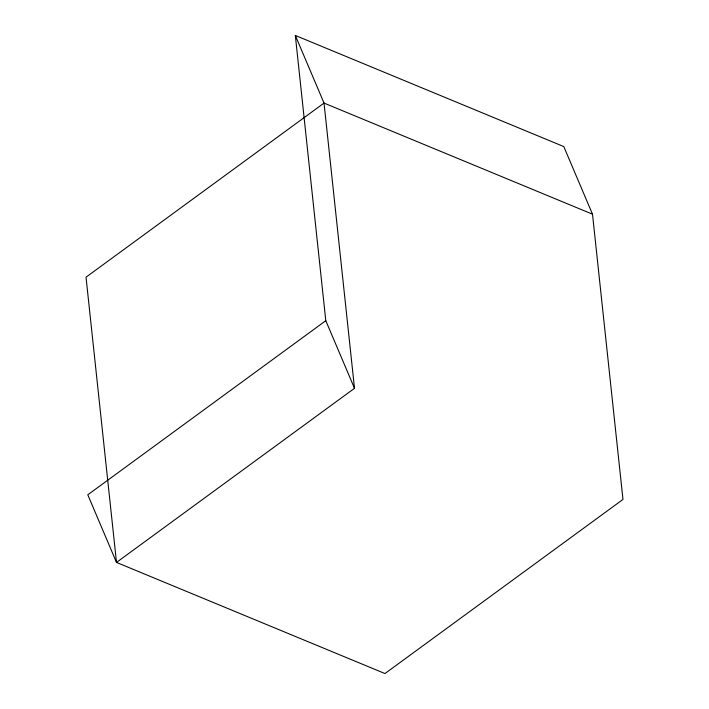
<?xml version="1.0" encoding="UTF-8"?>
<svg xmlns="http://www.w3.org/2000/svg" width="709" height="709" viewBox="0 0 709 709"><rect width="100%" height="100%" fill="white"/><g stroke="black" fill="none" stroke-linecap="round" stroke-linejoin="round"><path stroke-width="1.06" d="M325.794 320.69L87.801 494.802L116.498 562.423L384.969 673.55L622.972 499.437L592.502 214.198L563.797 146.577L295.325 35.45L325.794 320.69L354.5 388.31L116.498 562.423L86.028 277.184L324.031 103.071L592.502 214.198M295.325 35.45L324.031 103.071L354.5 388.31"/></g></svg>
